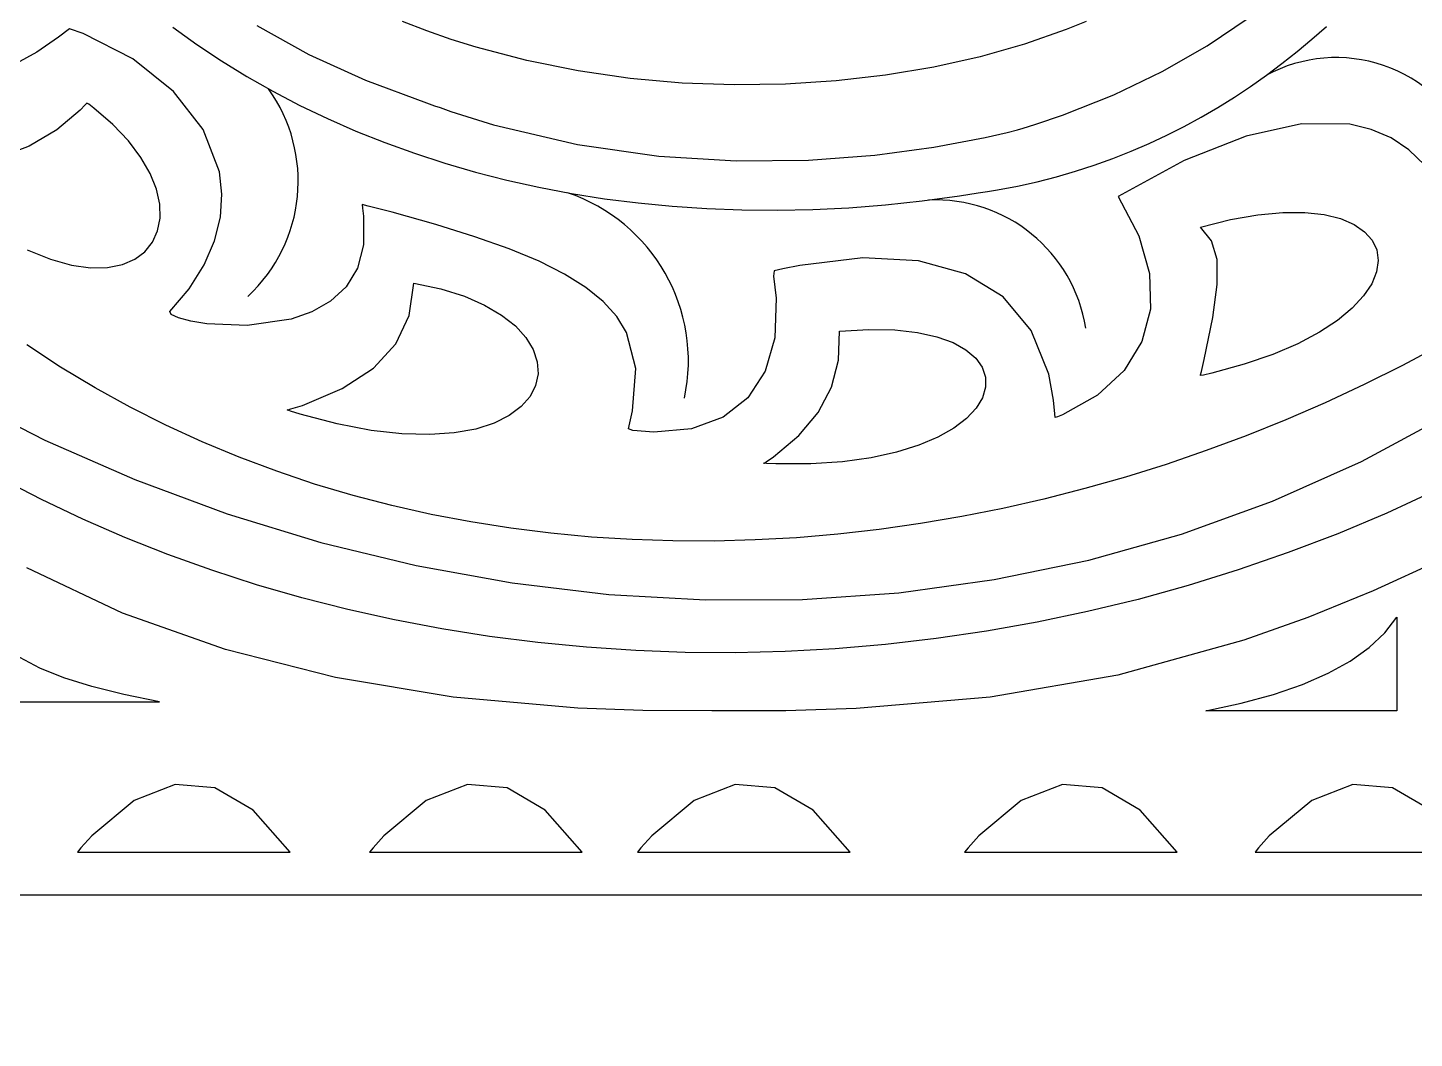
# Model space of a CAD drawing. Header units: inches. Extents: x 249 to 1192, y -18 to 440.
# Drawn here: x 610.1581 to 610.563, y 236.3473 to 236.6426 of the extents above; entities that cross this region are included whole.
import ezdxf

# ---------------------------------------------------------------- set-up
doc = ezdxf.new("R2010")
doc.units = ezdxf.units.IN
doc.header["$MEASUREMENT"] = 0
doc.layers.add('KACA', color=141, linetype='Continuous', lineweight=30)
doc.layers.add('KOLOM', color=5, linetype='Continuous')

# ---------------------------------------------------------------- blocks, each defined once
blk = doc.blocks.new('TAMPAK SAMPING KANAN')
at = {"layer": 'KACA'}
for points in [[(610.71219, 236.38919), (609.86219, 236.38919), (609.86219, 238.38919), (610.71219, 238.38919)], [(610.71219, 236.38919), (609.86219, 236.38919), (609.86219, 238.38919), (610.71219, 238.38919)], [(610.57057, 236.48706), (610.55094, 236.4781), (610.53188, 236.47033), (610.5132, 236.46368), (610.47637, 236.4535), (610.4391, 236.44702), (610.40003, 236.44369), (610.37941, 236.44305), (610.35784, 236.44299), (610.33767, 236.44315), (610.31868, 236.44382), (610.28228, 236.44703), (610.24799, 236.45273), (610.21581, 236.46092), (610.18575, 236.47161), (610.15779, 236.48479)], [(610.57057, 236.48706), (610.55094, 236.4781), (610.53188, 236.47033), (610.5132, 236.46368), (610.47637, 236.4535), (610.4391, 236.44702), (610.40003, 236.44369), (610.37941, 236.44305), (610.35784, 236.44299), (610.33767, 236.44315), (610.31868, 236.44382), (610.28228, 236.44703), (610.24799, 236.45273), (610.21581, 236.46092), (610.18575, 236.47161), (610.15779, 236.48479)], [(610.56921, 236.50738), (610.55497, 236.50083), (610.54061, 236.4948), (610.52615, 236.48926), (610.5116, 236.48422), (610.49699, 236.47967), (610.48231, 236.47561), (610.4676, 236.47203), (610.45286, 236.46893), (610.4381, 236.4663), (610.42335, 236.46413), (610.40861, 236.46243), (610.3939, 236.46118), (610.37923, 236.46038), (610.36462, 236.46002), (610.35009, 236.46011), (610.33564, 236.46063), (610.32129, 236.46159), (610.30705, 236.46297), (610.29294, 236.46477), (610.27898, 236.46698), (610.26518, 236.46961), (610.25154, 236.47264), (610.23809, 236.47607), (610.22485, 236.47989), (610.21181, 236.48411), (610.19901, 236.48871), (610.18645, 236.49369), (610.17415, 236.49904), (610.16211, 236.50477), (610.15037, 236.51086)], [(610.56921, 236.50738), (610.55497, 236.50083), (610.54061, 236.4948), (610.52615, 236.48926), (610.5116, 236.48422), (610.49699, 236.47967), (610.48231, 236.47561), (610.4676, 236.47203), (610.45286, 236.46893), (610.4381, 236.4663), (610.42335, 236.46413), (610.40861, 236.46243), (610.3939, 236.46118), (610.37923, 236.46038), (610.36462, 236.46002), (610.35009, 236.46011), (610.33564, 236.46063), (610.32129, 236.46159), (610.30705, 236.46297), (610.29294, 236.46477), (610.27898, 236.46698), (610.26518, 236.46961), (610.25154, 236.47264), (610.23809, 236.47607), (610.22485, 236.47989), (610.21181, 236.48411), (610.19901, 236.48871), (610.18645, 236.49369), (610.17415, 236.49904), (610.16211, 236.50477), (610.15037, 236.51086)], [(610.13738, 236.53525), (610.16303, 236.52216), (610.18937, 236.5106), (610.21628, 236.50062), (610.24368, 236.49223), (610.27146, 236.48548), (610.29951, 236.48041), (610.32774, 236.47704), (610.35604, 236.47542), (610.3843, 236.47558), (610.41244, 236.47755), (610.44034, 236.48137), (610.4679, 236.48708), (610.49502, 236.4947), (610.5216, 236.50428), (610.54754, 236.51585), (610.57273, 236.52945)], [(610.13738, 236.53525), (610.16303, 236.52216), (610.18937, 236.5106), (610.21628, 236.50062), (610.24368, 236.49223), (610.27146, 236.48548), (610.29951, 236.48041), (610.32774, 236.47704), (610.35604, 236.47542), (610.3843, 236.47558), (610.41244, 236.47755), (610.44034, 236.48137), (610.4679, 236.48708), (610.49502, 236.4947), (610.5216, 236.50428), (610.54754, 236.51585), (610.57273, 236.52945)], [(610.5661, 236.60251), (610.56141, 236.60699), (610.55619, 236.61046), (610.55044, 236.61293), (610.54417, 236.61442), (610.53007, 236.61453), (610.51393, 236.61096), (610.49578, 236.60384), (610.47646, 236.59334), (610.48254, 236.58182), (610.48567, 236.57078), (610.48594, 236.56042), (610.48344, 236.55092), (610.47826, 236.54248), (610.47049, 236.53528), (610.46024, 236.52953), (610.45879, 236.52893), (610.45809, 236.52873), (610.45803, 236.52977), (610.45766, 236.53382), (610.45629, 236.54137), (610.45114, 236.55418), (610.44294, 236.56398), (610.43189, 236.57077), (610.41817, 236.57456), (610.40198, 236.57536), (610.3835, 236.57318), (610.37855, 236.57217), (610.37602, 236.5716), (610.37588, 236.57009), (610.37665, 236.56365), (610.37627, 236.55205), (610.37345, 236.54227), (610.36835, 236.53448), (610.36112, 236.52881), (610.35192, 236.52543), (610.34089, 236.52448), (610.33475, 236.52497), (610.33347, 236.52544), (610.33393, 236.52721), (610.3347, 236.53065), (610.33567, 236.54304), (610.33294, 236.55357), (610.33007, 236.55827), (610.32614, 236.56265), (610.32108, 236.56676), (610.31486, 236.57066), (610.30741, 236.57439), (610.2987, 236.57802), (610.28868, 236.58157), (610.27729, 236.58512), (610.26448, 236.5887), (610.25753, 236.59052), (610.25574, 236.59098), (610.25581, 236.58989), (610.25613, 236.58755), (610.25614, 236.57922), (610.25435, 236.57239), (610.25103, 236.56694), (610.2465, 236.56273), (610.24105, 236.55964), (610.23497, 236.55752), (610.22214, 236.55567), (610.21038, 236.55613), (610.20565, 236.55689), (610.20207, 236.55783), (610.19996, 236.5588), (610.1996, 236.55969), (610.20518, 236.56637), (610.20961, 236.57339), (610.21264, 236.58036), (610.21434, 236.58724), (610.21478, 236.59398), (610.21404, 236.60054), (610.20928, 236.61292), (610.20067, 236.62403), (610.18879, 236.63351), (610.17423, 236.641), (610.17028, 236.64235), (610.16707, 236.63986), (610.16075, 236.63546), (610.14856, 236.62892)], [(610.5661, 236.60251), (610.56141, 236.60699), (610.55619, 236.61046), (610.55044, 236.61293), (610.54417, 236.61442), (610.53007, 236.61453), (610.51393, 236.61096), (610.49578, 236.60384), (610.47646, 236.59334), (610.48254, 236.58182), (610.48567, 236.57078), (610.48594, 236.56042), (610.48344, 236.55092), (610.47826, 236.54248), (610.47049, 236.53528), (610.46024, 236.52953), (610.45879, 236.52893), (610.45809, 236.52873), (610.45803, 236.52977), (610.45766, 236.53382), (610.45629, 236.54137), (610.45114, 236.55418), (610.44294, 236.56398), (610.43189, 236.57077), (610.41817, 236.57456), (610.40198, 236.57536), (610.3835, 236.57318), (610.37855, 236.57217), (610.37602, 236.5716), (610.37588, 236.57009), (610.37665, 236.56365), (610.37627, 236.55205), (610.37345, 236.54227), (610.36835, 236.53448), (610.36112, 236.52881), (610.35192, 236.52543), (610.34089, 236.52448), (610.33475, 236.52497), (610.33347, 236.52544), (610.33393, 236.52721), (610.3347, 236.53065), (610.33567, 236.54304), (610.33294, 236.55357), (610.33007, 236.55827), (610.32614, 236.56265), (610.32108, 236.56676), (610.31486, 236.57066), (610.30741, 236.57439), (610.2987, 236.57802), (610.28868, 236.58157), (610.27729, 236.58512), (610.26448, 236.5887), (610.25753, 236.59052), (610.25574, 236.59098), (610.25581, 236.58989), (610.25613, 236.58755), (610.25614, 236.57922), (610.25435, 236.57239), (610.25103, 236.56694), (610.2465, 236.56273), (610.24105, 236.55964), (610.23497, 236.55752), (610.22214, 236.55567), (610.21038, 236.55613), (610.20565, 236.55689), (610.20207, 236.55783), (610.19996, 236.5588), (610.1996, 236.55969), (610.20518, 236.56637), (610.20961, 236.57339), (610.21264, 236.58036), (610.21434, 236.58724), (610.21478, 236.59398), (610.21404, 236.60054), (610.20928, 236.61292), (610.20067, 236.62403), (610.18879, 236.63351), (610.17423, 236.641), (610.17028, 236.64235), (610.16707, 236.63986), (610.16075, 236.63546), (610.14856, 236.62892)], [(610.20045, 236.64279), (610.20742, 236.63777), (610.21462, 236.63297), (610.22205, 236.6284), (610.22969, 236.62406), (610.23755, 236.61995), (610.24561, 236.61608), (610.25388, 236.61245), (610.26234, 236.60907), (610.27099, 236.60594), (610.27983, 236.60307), (610.28884, 236.60045), (610.29802, 236.5981), (610.30737, 236.59602), (610.31687, 236.59421), (610.32653, 236.59268), (610.33633, 236.59143), (610.34627, 236.59046), (610.35635, 236.58978), (610.36656, 236.5894), (610.37689, 236.58932), (610.38733, 236.58953), (610.39789, 236.59005), (610.40854, 236.59089), (610.4193, 236.59204), (610.43015, 236.5935), (610.4356, 236.59436), (610.43836, 236.59481), (610.44129, 236.59529), (610.44708, 236.59637), (610.45281, 236.59764), (610.45846, 236.59908), (610.46403, 236.6007), (610.46953, 236.60248), (610.47494, 236.60443), (610.48027, 236.60654), (610.48552, 236.6088), (610.49068, 236.61122), (610.49576, 236.61379), (610.50075, 236.61651), (610.50565, 236.61937), (610.51046, 236.62237), (610.51517, 236.6255), (610.5198, 236.62876), (610.52432, 236.63215), (610.52875, 236.63567), (610.53308, 236.6393), (610.53731, 236.64305)], [(610.20045, 236.64279), (610.20742, 236.63777), (610.21462, 236.63297), (610.22205, 236.6284), (610.22969, 236.62406), (610.23755, 236.61995), (610.24561, 236.61608), (610.25388, 236.61245), (610.26234, 236.60907), (610.27099, 236.60594), (610.27983, 236.60307), (610.28884, 236.60045), (610.29802, 236.5981), (610.30737, 236.59602), (610.31687, 236.59421), (610.32653, 236.59268), (610.33633, 236.59143), (610.34627, 236.59046), (610.35635, 236.58978), (610.36656, 236.5894), (610.37689, 236.58932), (610.38733, 236.58953), (610.39789, 236.59005), (610.40854, 236.59089), (610.4193, 236.59204), (610.43015, 236.5935), (610.4356, 236.59436), (610.43836, 236.59481), (610.44129, 236.59529), (610.44708, 236.59637), (610.45281, 236.59764), (610.45846, 236.59908), (610.46403, 236.6007), (610.46953, 236.60248), (610.47494, 236.60443), (610.48027, 236.60654), (610.48552, 236.6088), (610.49068, 236.61122), (610.49576, 236.61379), (610.50075, 236.61651), (610.50565, 236.61937), (610.51046, 236.62237), (610.51517, 236.6255), (610.5198, 236.62876), (610.52432, 236.63215), (610.52875, 236.63567), (610.53308, 236.6393), (610.53731, 236.64305)], [(610.57063, 236.54988), (610.55954, 236.54397), (610.54831, 236.53837), (610.53695, 236.53307), (610.52548, 236.52809), (610.51391, 236.52342), (610.50224, 236.51907), (610.49049, 236.51503), (610.47866, 236.51133), (610.46677, 236.50795), (610.45483, 236.50489), (610.44284, 236.50217), (610.43081, 236.49978), (610.41876, 236.49773), (610.4067, 236.49602), (610.39463, 236.49466), (610.38256, 236.49363), (610.37051, 236.49296), (610.35849, 236.49263), (610.3465, 236.49266), (610.33456, 236.49305), (610.32267, 236.4938), (610.31085, 236.49491), (610.29911, 236.49638), (610.28744, 236.49822), (610.27588, 236.50043), (610.26442, 236.50301), (610.25307, 236.50597), (610.24186, 236.50931), (610.23077, 236.51303), (610.21983, 236.51713), (610.20905, 236.52162), (610.19843, 236.5265), (610.18799, 236.53177), (610.17773, 236.53744), (610.16767, 236.5435), (610.15782, 236.54997)], [(610.57063, 236.54988), (610.55954, 236.54397), (610.54831, 236.53837), (610.53695, 236.53307), (610.52548, 236.52809), (610.51391, 236.52342), (610.50224, 236.51907), (610.49049, 236.51503), (610.47866, 236.51133), (610.46677, 236.50795), (610.45483, 236.50489), (610.44284, 236.50217), (610.43081, 236.49978), (610.41876, 236.49773), (610.4067, 236.49602), (610.39463, 236.49466), (610.38256, 236.49363), (610.37051, 236.49296), (610.35849, 236.49263), (610.3465, 236.49266), (610.33456, 236.49305), (610.32267, 236.4938), (610.31085, 236.49491), (610.29911, 236.49638), (610.28744, 236.49822), (610.27588, 236.50043), (610.26442, 236.50301), (610.25307, 236.50597), (610.24186, 236.50931), (610.23077, 236.51303), (610.21983, 236.51713), (610.20905, 236.52162), (610.19843, 236.5265), (610.18799, 236.53177), (610.17773, 236.53744), (610.16767, 236.5435), (610.15782, 236.54997)], [(610.22494, 236.64325), (610.2402, 236.63486), (610.25672, 236.62731), (610.27452, 236.62068), (610.27611, 236.62013), (610.2769, 236.61985), (610.27847, 236.61929), (610.28161, 236.6182), (610.2941, 236.61431), (610.31864, 236.60854), (610.34235, 236.60515), (610.36491, 236.60375), (610.38603, 236.60397), (610.4054, 236.60543), (610.4227, 236.60776), (610.43763, 236.61058), (610.44411, 236.61206), (610.44709, 236.61279), (610.44745, 236.61288), (610.44847, 236.61318), (610.45247, 236.61442), (610.46029, 236.61708), (610.47527, 236.62305), (610.48935, 236.62983), (610.50253, 236.63739), (610.51481, 236.64567)], [(610.22494, 236.64325), (610.2402, 236.63486), (610.25672, 236.62731), (610.27452, 236.62068), (610.27611, 236.62013), (610.2769, 236.61985), (610.27847, 236.61929), (610.28161, 236.6182), (610.2941, 236.61431), (610.31864, 236.60854), (610.34235, 236.60515), (610.36491, 236.60375), (610.38603, 236.60397), (610.4054, 236.60543), (610.4227, 236.60776), (610.43763, 236.61058), (610.44411, 236.61206), (610.44709, 236.61279), (610.44745, 236.61288), (610.44847, 236.61318), (610.45247, 236.61442), (610.46029, 236.61708), (610.47527, 236.62305), (610.48935, 236.62983), (610.50253, 236.63739), (610.51481, 236.64567)], [(610.46718, 236.64444), (610.46135, 236.64208), (610.44912, 236.63781), (610.43618, 236.63416), (610.42264, 236.63113), (610.40859, 236.62877), (610.39413, 236.6271), (610.37934, 236.62615), (610.36432, 236.62593), (610.34916, 236.62649), (610.33396, 236.62783), (610.31881, 236.63), (610.3038, 236.63302), (610.28902, 236.63692), (610.28175, 236.6392), (610.27458, 236.64171), (610.26751, 236.64445)], [(610.46718, 236.64444), (610.46135, 236.64208), (610.44912, 236.63781), (610.43618, 236.63416), (610.42264, 236.63113), (610.40859, 236.62877), (610.39413, 236.6271), (610.37934, 236.62615), (610.36432, 236.62593), (610.34916, 236.62649), (610.33396, 236.62783), (610.31881, 236.63), (610.3038, 236.63302), (610.28902, 236.63692), (610.28175, 236.6392), (610.27458, 236.64171), (610.26751, 236.64445)], [(610.15794, 236.57775), (610.16467, 236.57502), (610.17084, 236.5733), (610.17642, 236.57251), (610.18138, 236.57257), (610.18571, 236.57342), (610.18936, 236.57499), (610.19231, 236.5772), (610.19454, 236.57999), (610.19601, 236.58328), (610.19671, 236.58699), (610.1966, 236.59107), (610.19565, 236.59543), (610.19384, 236.60002), (610.19114, 236.60475), (610.18752, 236.60955), (610.18296, 236.61435), (610.17742, 236.61909), (610.17588, 236.62026), (610.17532, 236.62061), (610.17524, 236.62051), (610.17488, 236.6201), (610.17339, 236.61851), (610.16661, 236.61278), (610.15848, 236.60808), (610.14899, 236.60439)], [(610.15794, 236.57775), (610.16467, 236.57502), (610.17084, 236.5733), (610.17642, 236.57251), (610.18138, 236.57257), (610.18571, 236.57342), (610.18936, 236.57499), (610.19231, 236.5772), (610.19454, 236.57999), (610.19601, 236.58328), (610.19671, 236.58699), (610.1966, 236.59107), (610.19565, 236.59543), (610.19384, 236.60002), (610.19114, 236.60475), (610.18752, 236.60955), (610.18296, 236.61435), (610.17742, 236.61909), (610.17588, 236.62026), (610.17532, 236.62061), (610.17524, 236.62051), (610.17488, 236.6201), (610.17339, 236.61851), (610.16661, 236.61278), (610.15848, 236.60808), (610.14899, 236.60439)], [(610.15459, 236.44568), (610.16999, 236.44568), (610.17708, 236.44568), (610.18343, 236.44568), (610.1888, 236.44568), (610.19293, 236.44568), (610.1956, 236.44568), (610.19654, 236.44568), (610.18611, 236.44779), (610.17681, 236.45014), (610.16864, 236.45272), (610.16161, 236.45553), (610.15572, 236.45857)], [(610.15459, 236.44568), (610.16999, 236.44568), (610.17708, 236.44568), (610.18343, 236.44568), (610.1888, 236.44568), (610.19293, 236.44568), (610.1956, 236.44568), (610.19654, 236.44568), (610.18611, 236.44779), (610.17681, 236.45014), (610.16864, 236.45272), (610.16161, 236.45553), (610.15572, 236.45857)]]:
    blk.add_lwpolyline(points, dxfattribs=at)
for points in [[(610.57928, 236.60835, 0.438897), (610.5198, 236.62876)], [(610.57928, 236.60835, 0.438897), (610.5198, 236.62876)], [(610.22237, 236.56413, 0.37826), (610.22834, 236.6248)], [(610.22237, 236.56413, 0.37826), (610.22834, 236.6248)], [(610.34984, 236.5344, 0.381336), (610.31569, 236.59442)], [(610.34984, 236.5344, 0.381336), (610.31569, 236.59442)], [(610.46706, 236.55482, 0.38288), (610.4211, 236.59226)], [(610.46706, 236.55482, 0.38288), (610.4211, 236.59226)]]:
    blk.add_lwpolyline(points, format="xyb", dxfattribs=at)
for points in [[(610.50053, 236.58441), (610.50932, 236.5866), (610.51734, 236.588), (610.52457, 236.58866), (610.53101, 236.58866), (610.53663, 236.58803), (610.54143, 236.58685), (610.54538, 236.58516), (610.54847, 236.58304), (610.5507, 236.58053), (610.55203, 236.5777), (610.55246, 236.5746), (610.55198, 236.57129), (610.55056, 236.56783), (610.5482, 236.56428), (610.54487, 236.5607), (610.54057, 236.55713), (610.53528, 236.55365), (610.52898, 236.55032), (610.52166, 236.54718), (610.51331, 236.54429), (610.5039, 236.54172), (610.50139, 236.54114), (610.50055, 236.54103), (610.5006, 236.54126), (610.50081, 236.54217), (610.50161, 236.54571), (610.50414, 236.558), (610.50545, 236.56761), (610.5054, 236.57495), (610.50381, 236.58041), (610.50053, 236.58441)], [(610.50053, 236.58441), (610.50932, 236.5866), (610.51734, 236.588), (610.52457, 236.58866), (610.53101, 236.58866), (610.53663, 236.58803), (610.54143, 236.58685), (610.54538, 236.58516), (610.54847, 236.58304), (610.5507, 236.58053), (610.55203, 236.5777), (610.55246, 236.5746), (610.55198, 236.57129), (610.55056, 236.56783), (610.5482, 236.56428), (610.54487, 236.5607), (610.54057, 236.55713), (610.53528, 236.55365), (610.52898, 236.55032), (610.52166, 236.54718), (610.51331, 236.54429), (610.5039, 236.54172), (610.50139, 236.54114), (610.50055, 236.54103), (610.5006, 236.54126), (610.50081, 236.54217), (610.50161, 236.54571), (610.50414, 236.558), (610.50545, 236.56761), (610.5054, 236.57495), (610.50381, 236.58041), (610.50053, 236.58441)], [(610.27084, 236.56796), (610.27869, 236.56632), (610.28557, 236.56418), (610.2915, 236.56161), (610.29647, 236.55869), (610.30049, 236.55549), (610.30356, 236.5521), (610.30568, 236.54859), (610.30685, 236.54504), (610.30709, 236.54151), (610.30639, 236.5381), (610.30475, 236.53488), (610.30218, 236.53192), (610.29868, 236.52929), (610.29426, 236.52709), (610.28891, 236.52538), (610.28264, 236.52423), (610.27546, 236.52374), (610.26736, 236.52396), (610.25835, 236.52499), (610.24843, 236.52689), (610.23761, 236.52974), (610.23476, 236.53062), (610.23387, 236.53094), (610.23408, 236.531), (610.23494, 236.53125), (610.23826, 236.5323), (610.24993, 236.53718), (610.25902, 236.54318), (610.26554, 236.55032), (610.26948, 236.55858), (610.27084, 236.56796)], [(610.27084, 236.56796), (610.27869, 236.56632), (610.28557, 236.56418), (610.2915, 236.56161), (610.29647, 236.55869), (610.30049, 236.55549), (610.30356, 236.5521), (610.30568, 236.54859), (610.30685, 236.54504), (610.30709, 236.54151), (610.30639, 236.5381), (610.30475, 236.53488), (610.30218, 236.53192), (610.29868, 236.52929), (610.29426, 236.52709), (610.28891, 236.52538), (610.28264, 236.52423), (610.27546, 236.52374), (610.26736, 236.52396), (610.25835, 236.52499), (610.24843, 236.52689), (610.23761, 236.52974), (610.23476, 236.53062), (610.23387, 236.53094), (610.23408, 236.531), (610.23494, 236.53125), (610.23826, 236.5323), (610.24993, 236.53718), (610.25902, 236.54318), (610.26554, 236.55032), (610.26948, 236.55858), (610.27084, 236.56796)], [(610.39517, 236.55397), (610.40369, 236.55448), (610.41126, 236.55434), (610.41788, 236.55361), (610.42355, 236.55236), (610.42828, 236.55065), (610.43206, 236.54855), (610.4349, 236.54613), (610.4368, 236.54344), (610.43776, 236.54057), (610.43779, 236.53757), (610.43687, 236.53451), (610.43502, 236.53146), (610.43224, 236.52847), (610.42852, 236.52563), (610.42388, 236.523), (610.4183, 236.52063), (610.4118, 236.5186), (610.40437, 236.51698), (610.39601, 236.51583), (610.38673, 236.51521), (610.37653, 236.51519), (610.37384, 236.51529), (610.37297, 236.51536), (610.37311, 236.51545), (610.37367, 236.51581), (610.37581, 236.51727), (610.38326, 236.52348), (610.38892, 236.53025), (610.39279, 236.53759), (610.39488, 236.5455), (610.39517, 236.55397)], [(610.39517, 236.55397), (610.40369, 236.55448), (610.41126, 236.55434), (610.41788, 236.55361), (610.42355, 236.55236), (610.42828, 236.55065), (610.43206, 236.54855), (610.4349, 236.54613), (610.4368, 236.54344), (610.43776, 236.54057), (610.43779, 236.53757), (610.43687, 236.53451), (610.43502, 236.53146), (610.43224, 236.52847), (610.42852, 236.52563), (610.42388, 236.523), (610.4183, 236.52063), (610.4118, 236.5186), (610.40437, 236.51698), (610.39601, 236.51583), (610.38673, 236.51521), (610.37653, 236.51519), (610.37384, 236.51529), (610.37297, 236.51536), (610.37311, 236.51545), (610.37367, 236.51581), (610.37581, 236.51727), (610.38326, 236.52348), (610.38892, 236.53025), (610.39279, 236.53759), (610.39488, 236.5455), (610.39517, 236.55397)], [(610.55791, 236.4704), (610.55791, 236.46922), (610.55791, 236.46612), (610.55791, 236.4567), (610.55791, 236.44729), (610.55791, 236.44418), (610.55791, 236.44301), (610.55729, 236.44301), (610.55551, 236.44301), (610.54919, 236.44301), (610.54025, 236.44301), (610.53, 236.44301), (610.51975, 236.44301), (610.5108, 236.44301), (610.50448, 236.44301), (610.50271, 236.44301), (610.50208, 236.44301), (610.51247, 236.44525), (610.52189, 236.44783), (610.53033, 236.45075), (610.5378, 236.454), (610.54429, 236.45759), (610.5498, 236.46153), (610.55435, 236.46579), (610.55791, 236.4704)], [(610.55791, 236.4704), (610.55791, 236.46922), (610.55791, 236.46612), (610.55791, 236.4567), (610.55791, 236.44729), (610.55791, 236.44418), (610.55791, 236.44301), (610.55729, 236.44301), (610.55551, 236.44301), (610.54919, 236.44301), (610.54025, 236.44301), (610.53, 236.44301), (610.51975, 236.44301), (610.5108, 236.44301), (610.50448, 236.44301), (610.50271, 236.44301), (610.50208, 236.44301), (610.51247, 236.44525), (610.52189, 236.44783), (610.53033, 236.45075), (610.5378, 236.454), (610.54429, 236.45759), (610.5498, 236.46153), (610.55435, 236.46579), (610.55791, 236.4704)], [(610.23468, 236.40177), (610.22392, 236.41398), (610.21275, 236.42056), (610.20117, 236.4215), (610.18918, 236.4168), (610.17678, 236.40647), (610.17362, 236.403), (610.1726, 236.40177), (610.17325, 236.40177), (610.18226, 236.40177), (610.21502, 236.40177), (610.22895, 236.40177), (610.23468, 236.40177)], [(610.23468, 236.40177), (610.22392, 236.41398), (610.21275, 236.42056), (610.20117, 236.4215), (610.18918, 236.4168), (610.17678, 236.40647), (610.17362, 236.403), (610.1726, 236.40177), (610.17325, 236.40177), (610.18226, 236.40177), (610.21502, 236.40177), (610.22895, 236.40177), (610.23468, 236.40177)], [(610.31998, 236.40177), (610.30921, 236.41398), (610.29804, 236.42056), (610.28646, 236.4215), (610.27447, 236.4168), (610.26208, 236.40647), (610.25891, 236.403), (610.2579, 236.40177), (610.25855, 236.40177), (610.26756, 236.40177), (610.30032, 236.40177), (610.31424, 236.40177), (610.31998, 236.40177)], [(610.31998, 236.40177), (610.30921, 236.41398), (610.29804, 236.42056), (610.28646, 236.4215), (610.27447, 236.4168), (610.26208, 236.40647), (610.25891, 236.403), (610.2579, 236.40177), (610.25855, 236.40177), (610.26756, 236.40177), (610.30032, 236.40177), (610.31424, 236.40177), (610.31998, 236.40177)], [(610.3982, 236.40177), (610.38744, 236.41398), (610.37627, 236.42056), (610.36469, 236.4215), (610.3527, 236.4168), (610.3403, 236.40647), (610.33714, 236.403), (610.33612, 236.40177), (610.33678, 236.40177), (610.34579, 236.40177), (610.37855, 236.40177), (610.39247, 236.40177), (610.3982, 236.40177)], [(610.3982, 236.40177), (610.38744, 236.41398), (610.37627, 236.42056), (610.36469, 236.4215), (610.3527, 236.4168), (610.3403, 236.40647), (610.33714, 236.403), (610.33612, 236.40177), (610.33678, 236.40177), (610.34579, 236.40177), (610.37855, 236.40177), (610.39247, 236.40177), (610.3982, 236.40177)], [(610.49372, 236.40177), (610.48296, 236.41398), (610.47179, 236.42056), (610.46021, 236.4215), (610.44822, 236.4168), (610.43582, 236.40647), (610.43266, 236.403), (610.43164, 236.40177), (610.4323, 236.40177), (610.44131, 236.40177), (610.47407, 236.40177), (610.48799, 236.40177), (610.49372, 236.40177)], [(610.49372, 236.40177), (610.48296, 236.41398), (610.47179, 236.42056), (610.46021, 236.4215), (610.44822, 236.4168), (610.43582, 236.40647), (610.43266, 236.403), (610.43164, 236.40177), (610.4323, 236.40177), (610.44131, 236.40177), (610.47407, 236.40177), (610.48799, 236.40177), (610.49372, 236.40177)], [(610.57855, 236.40177), (610.56779, 236.41398), (610.55662, 236.42056), (610.54504, 236.4215), (610.53305, 236.4168), (610.52065, 236.40647), (610.51749, 236.403), (610.51647, 236.40177), (610.51712, 236.40177), (610.52613, 236.40177), (610.55889, 236.40177), (610.57282, 236.40177), (610.57855, 236.40177)], [(610.57855, 236.40177), (610.56779, 236.41398), (610.55662, 236.42056), (610.54504, 236.4215), (610.53305, 236.4168), (610.52065, 236.40647), (610.51749, 236.403), (610.51647, 236.40177), (610.51712, 236.40177), (610.52613, 236.40177), (610.55889, 236.40177), (610.57282, 236.40177), (610.57855, 236.40177)]]:
    blk.add_lwpolyline(points, close=True, dxfattribs=at)
at = {"layer": 'KOLOM'}
blk.add_lwpolyline([(610.71219, 236.38919), (609.81219, 236.38919), (609.81219, 236.28919), (610.71219, 236.28919)], dxfattribs=at)

msp = doc.modelspace()

# ---------------------------------------------------------------- block references
at = {"layer": 'KOLOM'}
msp.add_blockref('TAMPAK SAMPING KANAN', (0, 0), dxfattribs=at)

doc.saveas('drawing.dxf')
